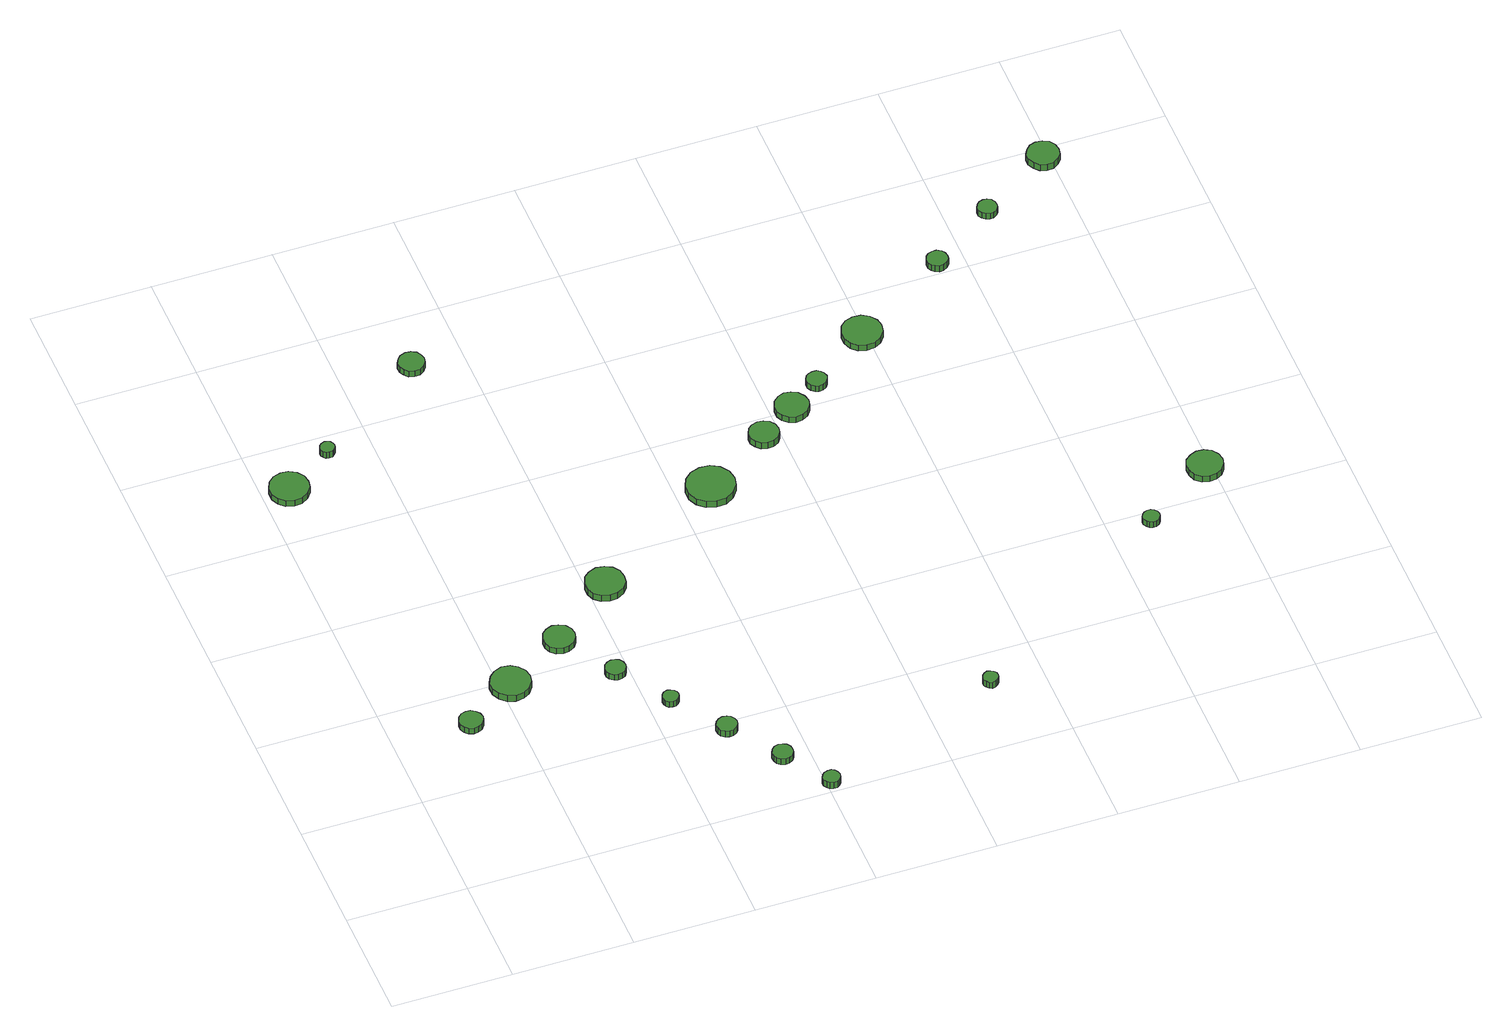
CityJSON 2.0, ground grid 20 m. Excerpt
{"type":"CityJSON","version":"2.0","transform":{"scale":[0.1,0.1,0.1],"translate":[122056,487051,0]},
"CityObjects":{
"tree1":{"type":"SolitaryVegetationObject","attributes":{"function":"something"},"geometry":[{"type":"MultiSurface","lod":"1","boundaries":[[[0,1,2,3,4,5,6,7,8,9,10,11,12,13,14]],[[15,16,17,18,19,20,21,22,23,24,25,26,27,28,29]],[[0,29,28,1]],[[1,28,27,2]],[[2,27,26,3]],[[3,26,25,4]],[[4,25,24,5]],[[5,24,23,6]],[[6,23,22,7]],[[7,22,21,8]],[[8,21,20,9]],[[9,20,19,10]],[[10,19,18,11]],[[11,18,17,12]],[[12,17,16,13]],[[13,16,15,14]],[[14,15,29,0]]]}]},
"tree2":{"type":"SolitaryVegetationObject","attributes":{"function":"something"},"geometry":[{"type":"MultiSurface","lod":"1","boundaries":[[[30,31,32,33,34,35,36,37,38,39,40,41,42,43,44]],[[45,46,47,48,49,50,51,52,53,54,55,56,57,58,59]],[[30,59,58,31]],[[31,58,57,32]],[[32,57,56,33]],[[33,56,55,34]],[[34,55,54,35]],[[35,54,53,36]],[[36,53,52,37]],[[37,52,51,38]],[[38,51,50,39]],[[39,50,49,40]],[[40,49,48,41]],[[41,48,47,42]],[[42,47,46,43]],[[43,46,45,44]],[[44,45,59,30]]]}]},
"tree3":{"type":"SolitaryVegetationObject","attributes":{"function":"something"},"geometry":[{"type":"MultiSurface","lod":"1","boundaries":[[[60,61,62,63,64,65,66,67,68,69,70,71,72,73,74]],[[75,76,77,78,79,80,81,82,83,84,85,86,87,88,89]],[[60,89,88,61]],[[61,88,87,62]],[[62,87,86,63]],[[63,86,85,64]],[[64,85,84,65]],[[65,84,83,66]],[[66,83,82,67]],[[67,82,81,68]],[[68,81,80,69]],[[69,80,79,70]],[[70,79,78,71]],[[71,78,77,72]],[[72,77,76,73]],[[73,76,75,74]],[[74,75,89,60]]]}]},
"tree4":{"type":"SolitaryVegetationObject","attributes":{"function":"something"},"geometry":[{"type":"MultiSurface","lod":"1","boundaries":[[[90,91,92,93,94,95,96,97,98,99,100,101,102,103,104]],[[105,106,107,108,109,110,111,112,113,114,115,116,117,118,119]],[[90,119,118,91]],[[91,118,117,92]],[[92,117,116,93]],[[93,116,115,94]],[[94,115,114,95]],[[95,114,113,96]],[[96,113,112,97]],[[97,112,111,98]],[[98,111,110,99]],[[99,110,109,100]],[[100,109,108,101]],[[101,108,107,102]],[[102,107,106,103]],[[103,106,105,104]],[[104,105,119,90]]]}]},
"tree5":{"type":"SolitaryVegetationObject","attributes":{"function":"something"},"geometry":[{"type":"MultiSurface","lod":"1","boundaries":[[[120,121,122,123,124,125,126,127,128,129,130,131,132,133,134]],[[135,136,137,138,139,140,141,142,143,144,145,146,147,148,149]],[[120,149,148,121]],[[121,148,147,122]],[[122,147,146,123]],[[123,146,145,124]],[[124,145,144,125]],[[125,144,143,126]],[[126,143,142,127]],[[127,142,141,128]],[[128,141,140,129]],[[129,140,139,130]],[[130,139,138,131]],[[131,138,137,132]],[[132,137,136,133]],[[133,136,135,134]],[[134,135,149,120]]]}]},
"tree6":{"type":"SolitaryVegetationObject","attributes":{"function":"something"},"geometry":[{"type":"MultiSurface","lod":"1","boundaries":[[[150,151,152,153,154,155,156,157,158,159,160,161,162,163,164]],[[165,166,167,168,169,170,171,172,173,174,175,176,177,178,179]],[[150,179,178,151]],[[151,178,177,152]],[[152,177,176,153]],[[153,176,175,154]],[[154,175,174,155]],[[155,174,173,156]],[[156,173,172,157]],[[157,172,171,158]],[[158,171,170,159]],[[159,170,169,160]],[[160,169,168,161]],[[161,168,167,162]],[[162,167,166,163]],[[163,166,165,164]],[[164,165,179,150]]]}]},
"tree7":{"type":"SolitaryVegetationObject","attributes":{"function":"something"},"geometry":[{"type":"MultiSurface","lod":"1","boundaries":[[[180,181,182,183,184,185,186,187,188,189,190,191,192,193,194]],[[195,196,197,198,199,200,201,202,203,204,205,206,207,208,209]],[[180,209,208,181]],[[181,208,207,182]],[[182,207,206,183]],[[183,206,205,184]],[[184,205,204,185]],[[185,204,203,186]],[[186,203,202,187]],[[187,202,201,188]],[[188,201,200,189]],[[189,200,199,190]],[[190,199,198,191]],[[191,198,197,192]],[[192,197,196,193]],[[193,196,195,194]],[[194,195,209,180]]]}]},
"tree8":{"type":"SolitaryVegetationObject","attributes":{"function":"something"},"geometry":[{"type":"MultiSurface","lod":"1","boundaries":[[[210,211,212,213,214,215,216,217,218,219,220,221,222,223,224]],[[225,226,227,228,229,230,231,232,233,234,235,236,237,238,239]],[[210,239,238,211]],[[211,238,237,212]],[[212,237,236,213]],[[213,236,235,214]],[[214,235,234,215]],[[215,234,233,216]],[[216,233,232,217]],[[217,232,231,218]],[[218,231,230,219]],[[219,230,229,220]],[[220,229,228,221]],[[221,228,227,222]],[[222,227,226,223]],[[223,226,225,224]],[[224,225,239,210]]]}]},
"tree9":{"type":"SolitaryVegetationObject","attributes":{"function":"something"},"geometry":[{"type":"MultiSurface","lod":"1","boundaries":[[[240,241,242,243,244,245,246,247,248,249,250,251,252,253,254]],[[255,256,257,258,259,260,261,262,263,264,265,266,267,268,269]],[[240,269,268,241]],[[241,268,267,242]],[[242,267,266,243]],[[243,266,265,244]],[[244,265,264,245]],[[245,264,263,246]],[[246,263,262,247]],[[247,262,261,248]],[[248,261,260,249]],[[249,260,259,250]],[[250,259,258,251]],[[251,258,257,252]],[[252,257,256,253]],[[253,256,255,254]],[[254,255,269,240]]]}]},
"tree10":{"type":"SolitaryVegetationObject","attributes":{"function":"something"},"geometry":[{"type":"MultiSurface","lod":"1","boundaries":[[[270,271,272,273,274,275,276,277,278,279,280,281,282,283,284]],[[285,286,287,288,289,290,291,292,293,294,295,296,297,298,299]],[[270,299,298,271]],[[271,298,297,272]],[[272,297,296,273]],[[273,296,295,274]],[[274,295,294,275]],[[275,294,293,276]],[[276,293,292,277]],[[277,292,291,278]],[[278,291,290,279]],[[279,290,289,280]],[[280,289,288,281]],[[281,288,287,282]],[[282,287,286,283]],[[283,286,285,284]],[[284,285,299,270]]]}]},
"tree11":{"type":"SolitaryVegetationObject","attributes":{"function":"something"},"geometry":[{"type":"MultiSurface","lod":"1","boundaries":[[[300,301,302,303,304,305,306,307,308,309,310,311,312,313,314]],[[315,316,317,318,319,320,321,322,323,324,325,326,327,328,329]],[[300,329,328,301]],[[301,328,327,302]],[[302,327,326,303]],[[303,326,325,304]],[[304,325,324,305]],[[305,324,323,306]],[[306,323,322,307]],[[307,322,321,308]],[[308,321,320,309]],[[309,320,319,310]],[[310,319,318,311]],[[311,318,317,312]],[[312,317,316,313]],[[313,316,315,314]],[[314,315,329,300]]]}]},
"tree12":{"type":"SolitaryVegetationObject","attributes":{"function":"something"},"geometry":[{"type":"MultiSurface","lod":"1","boundaries":[[[330,331,332,333,334,335,336,337,338,339,340,341,342,343,344]],[[345,346,347,348,349,350,351,352,353,354,355,356,357,358,359]],[[330,359,358,331]],[[331,358,357,332]],[[332,357,356,333]],[[333,356,355,334]],[[334,355,354,335]],[[335,354,353,336]],[[336,353,352,337]],[[337,352,351,338]],[[338,351,350,339]],[[339,350,349,340]],[[340,349,348,341]],[[341,348,347,342]],[[342,347,346,343]],[[343,346,345,344]],[[344,345,359,330]]]}]},
"tree13":{"type":"SolitaryVegetationObject","attributes":{"function":"something"},"geometry":[{"type":"MultiSurface","lod":"1","boundaries":[[[360,361,362,363,364,365,366,367,368,369,370,371,372,373,374]],[[375,376,377,378,379,380,381,382,383,384,385,386,387,388,389]],[[360,389,388,361]],[[361,388,387,362]],[[362,387,386,363]],[[363,386,385,364]],[[364,385,384,365]],[[365,384,383,366]],[[366,383,382,367]],[[367,382,381,368]],[[368,381,380,369]],[[369,380,379,370]],[[370,379,378,371]],[[371,378,377,372]],[[372,377,376,373]],[[373,376,375,374]],[[374,375,389,360]]]}]},
"tree14":{"type":"SolitaryVegetationObject","attributes":{"function":"something"},"geometry":[{"type":"MultiSurface","lod":"1","boundaries":[[[390,391,392,393,394,395,396,397,398,399,400,401,402,403,404]],[[405,406,407,408,409,410,411,412,413,414,415,416,417,418,419]],[[390,419,418,391]],[[391,418,417,392]],[[392,417,416,393]],[[393,416,415,394]],[[394,415,414,395]],[[395,414,413,396]],[[396,413,412,397]],[[397,412,411,398]],[[398,411,410,399]],[[399,410,409,400]],[[400,409,408,401]],[[401,408,407,402]],[[402,407,406,403]],[[403,406,405,404]],[[404,405,419,390]]]}]},
"tree15":{"type":"SolitaryVegetationObject","attributes":{"function":"something"},"geometry":[{"type":"MultiSurface","lod":"1","boundaries":[[[420,421,422,423,424,425,426,427,428,429,430,431,432,433,434]],[[435,436,437,438,439,440,441,442,443,444,445,446,447,448,449]],[[420,449,448,421]],[[421,448,447,422]],[[422,447,446,423]],[[423,446,445,424]],[[424,445,444,425]],[[425,444,443,426]],[[426,443,442,427]],[[427,442,441,428]],[[428,441,440,429]],[[429,440,439,430]],[[430,439,438,431]],[[431,438,437,432]],[[432,437,436,433]],[[433,436,435,434]],[[434,435,449,420]]]}]},
"tree16":{"type":"SolitaryVegetationObject","attributes":{"function":"something"},"geometry":[{"type":"MultiSurface","lod":"1","boundaries":[[[450,451,452,453,454,455,456,457,458,459,460,461,462,463,464]],[[465,466,467,468,469,470,471,472,473,474,475,476,477,478,479]],[[450,479,478,451]],[[451,478,477,452]],[[452,477,476,453]],[[453,476,475,454]],[[454,475,474,455]],[[455,474,473,456]],[[456,473,472,457]],[[457,472,471,458]],[[458,471,470,459]],[[459,470,469,460]],[[460,469,468,461]],[[461,468,467,462]],[[462,467,466,463]],[[463,466,465,464]],[[464,465,479,450]]]}]},
"tree17":{"type":"SolitaryVegetationObject","attributes":{"function":"something"},"geometry":[{"type":"MultiSurface","lod":"1","boundaries":[[[480,481,482,483,484,485,486,487,488,489,490,491,492,493,494]],[[495,496,497,498,499,500,501,502,503,504,505,506,507,508,509]],[[480,509,508,481]],[[481,508,507,482]],[[482,507,506,483]],[[483,506,505,484]],[[484,505,504,485]],[[485,504,503,486]],[[486,503,502,487]],[[487,502,501,488]],[[488,501,500,489]],[[489,500,499,490]],[[490,499,498,491]],[[491,498,497,492]],[[492,497,496,493]],[[493,496,495,494]],[[494,495,509,480]]]}]},
"tree18":{"type":"SolitaryVegetationObject","attributes":{"function":"something"},"geometry":[{"type":"MultiSurface","lod":"1","boundaries":[[[510,511,512,513,514,515,516,517,518,519,520,521,522,523,524]],[[525,526,527,528,529,530,531,532,533,534,535,536,537,538,539]],[[510,539,538,511]],[[511,538,537,512]],[[512,537,536,513]],[[513,536,535,514]],[[514,535,534,515]],[[515,534,533,516]],[[516,533,532,517]],[[517,532,531,518]],[[518,531,530,519]],[[519,530,529,520]],[[520,529,528,521]],[[521,528,527,522]],[[522,527,526,523]],[[523,526,525,524]],[[524,525,539,510]]]}]},
"tree19":{"type":"SolitaryVegetationObject","attributes":{"function":"something"},"geometry":[{"type":"MultiSurface","lod":"1","boundaries":[[[540,541,542,543,544,545,546,547,548,549,550,551,552,553,554]],[[555,556,557,558,559,560,561,562,563,564,565,566,567,568,569]],[[540,569,568,541]],[[541,568,567,542]],[[542,567,566,543]],[[543,566,565,544]],[[544,565,564,545]],[[545,564,563,546]],[[546,563,562,547]],[[547,562,561,548]],[[548,561,560,549]],[[549,560,559,550]],[[550,559,558,551]],[[551,558,557,552]],[[552,557,556,553]],[[553,556,555,554]],[[554,555,569,540]]]}]},
"tree20":{"type":"SolitaryVegetationObject","attributes":{"function":"something"},"geometry":[{"type":"MultiSurface","lod":"1","boundaries":[[[570,571,572,573,574,575,576,577,578,579,580,581,582,583,584]],[[585,586,587,588,589,590,591,592,593,594,595,596,597,598,599]],[[570,599,598,571]],[[571,598,597,572]],[[572,597,596,573]],[[573,596,595,574]],[[574,595,594,575]],[[575,594,593,576]],[[576,593,592,577]],[[577,592,591,578]],[[578,591,590,579]],[[579,590,589,580]],[[580,589,588,581]],[[581,588,587,582]],[[582,587,586,583]],[[583,586,585,584]],[[584,585,599,570]]]}]},
"tree21":{"type":"SolitaryVegetationObject","attributes":{"function":"something"},"geometry":[{"type":"MultiSurface","lod":"1","boundaries":[[[600,601,602,603,604,605,606,607,608,609,610,611,612,613,614]],[[615,616,617,618,619,620,621,622,623,624,625,626,627,628,629]],[[600,629,628,601]],[[601,628,627,602]],[[602,627,626,603]],[[603,626,625,604]],[[604,625,624,605]],[[605,624,623,606]],[[606,623,622,607]],[[607,622,621,608]],[[608,621,620,609]],[[609,620,619,610]],[[610,619,618,611]],[[611,618,617,612]],[[612,617,616,613]],[[613,616,615,614]],[[614,615,629,600]]]}]},
"tree22":{"type":"SolitaryVegetationObject","attributes":{"function":"something"},"geometry":[{"type":"MultiSurface","lod":"1","boundaries":[[[630,631,632,633,634,635,636,637,638,639,640,641,642,643,644]],[[645,646,647,648,649,650,651,652,653,654,655,656,657,658,659]],[[630,659,658,631]],[[631,658,657,632]],[[632,657,656,633]],[[633,656,655,634]],[[634,655,654,635]],[[635,654,653,636]],[[636,653,652,637]],[[637,652,651,638]],[[638,651,650,639]],[[639,650,649,640]],[[640,649,648,641]],[[641,648,647,642]],[[642,647,646,643]],[[643,646,645,644]],[[644,645,659,630]]]}]},
"tree23":{"type":"SolitaryVegetationObject","attributes":{"function":"something"},"geometry":[{"type":"MultiSurface","lod":"1","boundaries":[[[660,661,662,663,664,665,666,667,668,669,670,671,672,673,674]],[[675,676,677,678,679,680,681,682,683,684,685,686,687,688,689]],[[660,689,688,661]],[[661,688,687,662]],[[662,687,686,663]],[[663,686,685,664]],[[664,685,684,665]],[[665,684,683,666]],[[666,683,682,667]],[[667,682,681,668]],[[668,681,680,669]],[[669,680,679,670]],[[670,679,678,671]],[[671,678,677,672]],[[672,677,676,673]],[[673,676,675,674]],[[674,675,689,660]]]}]}
},
"vertices":[
[149,331,14],[147,339,14],[142,345,14],[135,350,14],[127,350,14],[119,348,14],[113,342,14],[110,335,14],[110,327,14],[113,319,14],[119,314,14],[127,311,14],[135,312,14],[142,316,14],[147,323,14],[147,323,2],[142,316,2],[135,312,2],[127,311,2],[119,314,2],[113,319,2],[110,327,2],[110,335,2],[113,342,2],[119,348,2],[127,350,2],[135,350,2],[142,345,2],[147,339,2],[149,331,2],
[73,900,20],[71,913,20],[63,924,20],[51,931,20],[38,932,20],[25,928,20],[15,919,20],[10,907,20],[10,893,20],[15,881,20],[25,872,20],[38,868,20],[51,869,20],[63,876,20],[71,887,20],[71,887,8],[63,876,8],[51,869,8],[38,868,8],[25,872,8],[15,881,8],[10,893,8],[10,907,8],[15,919,8],[25,928,8],[38,932,8],[51,931,8],[63,924,8],[71,913,8],[73,900,8],
[248,387,16],[245,400,16],[237,411,16],[226,418,16],[212,420,16],[199,415,16],[189,406,16],[183,394,16],[183,380,16],[189,368,16],[199,358,16],[212,354,16],[226,356,16],[237,362,16],[245,374,16],[245,374,3],[237,362,3],[226,356,3],[212,354,3],[199,358,3],[189,368,3],[183,380,3],[183,394,3],[189,406,3],[199,415,3],[212,420,3],[226,418,3],[237,411,3],[245,400,3],[248,387,3],
[140,964,16],[139,969,16],[136,973,16],[132,975,16],[127,976,16],[122,974,16],[118,971,16],[116,966,16],[116,961,16],[118,957,16],[122,953,16],[127,952,16],[132,952,16],[136,955,16],[139,959,16],[139,959,3],[136,955,3],[132,952,3],[127,952,3],[122,953,3],[118,957,3],[116,961,3],[116,966,3],[118,971,3],[122,974,3],[127,976,3],[132,975,3],[136,973,3],[139,969,3],[140,964,3],
[345,451,16],[343,461,16],[337,470,16],[327,475,16],[317,477,16],[306,473,16],[298,466,16],[294,456,16],[294,445,16],[298,435,16],[306,428,16],[317,425,16],[327,426,16],[337,431,16],[343,440,16],[343,440,4],[337,431,4],[327,426,4],[317,425,4],[306,428,4],[298,435,4],[294,445,4],[294,456,4],[298,466,4],[306,473,4],[317,477,4],[327,475,4],[337,470,4],[343,461,4],[345,451,4],
[395,358,16],[393,365,16],[389,371,16],[383,374,16],[376,375,16],[370,373,16],[364,368,16],[361,361,16],[361,354,16],[364,348,16],[370,343,16],[376,341,16],[383,342,16],[389,345,16],[393,351,16],[393,351,4],[389,345,4],[383,342,4],[376,341,4],[370,343,4],[364,348,4],[361,354,4],[361,361,4],[364,368,4],[370,373,4],[376,375,4],[383,374,4],[389,371,4],[393,365,4],[395,358,4],
[449,270,16],[448,275,16],[445,279,16],[440,282,16],[435,283,16],[429,281,16],[425,277,16],[423,272,16],[423,267,16],[425,262,16],[429,258,16],[435,257,16],[440,257,16],[445,260,16],[448,264,16],[448,264,4],[445,260,4],[440,257,4],[435,257,4],[429,258,4],[425,262,4],[423,267,4],[423,272,4],[425,277,4],[429,281,4],[435,283,4],[440,282,4],[445,279,4],[448,275,4],[449,270,4],
[513,181,17],[511,188,17],[507,194,17],[501,197,17],[494,198,17],[488,196,17],[482,191,17],[479,185,17],[479,178,17],[482,171,17],[488,167,17],[494,165,17],[501,165,17],[507,169,17],[511,174,17],[511,174,4],[507,169,4],[501,165,4],[494,165,4],[488,167,4],[482,171,4],[479,178,4],[479,185,4],[482,191,4],[488,196,4],[494,198,4],[501,197,4],[507,194,4],[511,188,4],[513,181,4],
[572,94,17],[571,101,17],[567,107,17],[561,110,17],[554,111,17],[547,109,17],[542,104,17],[539,98,17],[539,91,17],[542,84,17],[547,80,17],[554,77,17],[561,78,17],[567,82,17],[571,87,17],[571,87,5],[567,82,5],[561,78,5],[554,77,5],[547,80,5],[542,84,5],[539,91,5],[539,98,5],[542,104,5],[547,109,5],[554,111,5],[561,110,5],[567,107,5],[571,101,5],[572,94,5],
[458,535,21],[456,548,21],[448,559,21],[436,565,21],[423,567,21],[410,562,21],[400,554,21],[395,541,21],[395,528,21],[400,516,21],[410,507,21],[423,503,21],[436,504,21],[448,511,21],[456,521,21],[456,521,8],[448,511,8],[436,504,8],[423,503,8],[410,507,8],[400,516,8],[395,528,8],[395,541,8],[400,554,8],[410,562,8],[423,567,8],[436,565,8],[448,559,8],[456,548,8],[458,535,8],
[622,17,17],[620,23,17],[617,28,17],[612,31,17],[606,31,17],[600,29,17],[596,25,17],[593,20,17],[593,14,17],[596,9,17],[600,5,17],[606,3,17],[612,3,17],[617,6,17],[620,11,17],[620,11,4],[617,6,4],[612,3,4],[606,3,4],[600,5,4],[596,9,4],[593,14,4],[593,20,4],[596,25,4],[600,29,4],[606,31,4],[612,31,4],[617,28,4],[620,23,4],[622,17,4],
[336,1092,17],[334,1100,17],[329,1108,17],[321,1112,17],[312,1113,17],[303,1110,17],[297,1104,17],[293,1096,17],[293,1087,17],[297,1079,17],[303,1073,17],[312,1070,17],[321,1071,17],[329,1076,17],[334,1083,17],[334,1083,5],[329,1076,5],[321,1071,5],[312,1070,5],[303,1073,5],[297,1079,5],[293,1087,5],[293,1096,5],[297,1104,5],[303,1110,5],[312,1113,5],[321,1112,5],[329,1108,5],[334,1100,5],[336,1092,5],
[695,681,16],[692,697,16],[682,711,16],[668,719,16],[651,720,16],[635,715,16],[623,704,16],[616,689,16],[616,673,16],[623,658,16],[635,647,16],[651,642,16],[668,643,16],[682,652,16],[692,665,16],[692,665,3],[682,652,3],[668,643,3],[651,642,3],[635,647,3],[623,658,3],[616,673,3],[616,689,3],[623,704,3],[635,715,3],[651,720,3],[668,719,3],[682,711,3],[692,697,3],[695,681,3],
[926,133,19],[925,138,19],[922,142,19],[917,145,19],[912,146,19],[907,144,19],[903,140,19],[901,136,19],[901,130,19],[903,126,19],[907,122,19],[912,120,19],[917,121,19],[922,124,19],[925,128,19],[925,128,6],[922,124,6],[917,121,6],[912,120,6],[907,122,6],[903,126,6],[901,130,6],[901,136,6],[903,140,6],[907,144,6],[912,146,6],[917,145,6],[922,142,6],[925,138,6],[926,133,6],
[797,759,15],[795,769,15],[789,777,15],[780,782,15],[770,783,15],[760,780,15],[753,774,15],[748,764,15],[748,754,15],[753,745,15],[760,738,15],[770,735,15],[780,736,15],[789,741,15],[795,749,15],[795,749,2],[789,741,2],[780,736,2],[770,735,2],[760,738,2],[753,745,2],[748,754,2],[748,764,2],[753,774,2],[760,780,2],[770,783,2],[780,782,2],[789,777,2],[795,769,2],[797,759,2],
[862,800,15],[859,811,15],[852,821,15],[842,826,15],[831,828,15],[820,824,15],[811,816,15],[807,806,15],[807,794,15],[811,784,15],[820,776,15],[831,772,15],[842,774,15],[852,779,15],[859,789,15],[859,789,3],[852,779,3],[842,774,3],[831,772,3],[820,776,3],[811,784,3],[807,794,3],[807,806,3],[811,816,3],[820,824,3],[831,828,3],[842,826,3],[852,821,3],[859,811,3],[862,800,3],
[907,840,15],[905,847,15],[901,852,15],[895,856,15],[888,856,15],[882,854,15],[876,850,15],[873,843,15],[873,836,15],[876,830,15],[882,825,15],[888,823,15],[895,824,15],[901,827,15],[905,833,15],[905,833,3],[901,827,3],[895,824,3],[888,823,3],[882,825,3],[876,830,3],[873,836,3],[873,843,3],[876,850,3],[882,854,3],[888,856,3],[895,856,3],[901,852,3],[905,847,3],[907,840,3],
[1025,914,15],[1022,927,15],[1014,938,15],[1002,945,15],[988,946,15],[975,942,15],[965,933,15],[960,920,15],[960,907,15],[965,894,15],[975,885,15],[988,881,15],[1002,882,15],[1014,889,15],[1022,900,15],[1022,900,3],[1014,889,3],[1002,882,3],[988,881,3],[975,885,3],[965,894,3],[960,907,3],[960,920,3],[965,933,3],[975,942,3],[988,946,3],[1002,945,3],[1014,938,3],[1022,927,3],[1025,914,3],
[1283,375,18],[1282,381,18],[1278,386,18],[1273,389,18],[1267,389,18],[1262,387,18],[1258,384,18],[1255,378,18],[1255,373,18],[1258,367,18],[1262,363,18],[1267,362,18],[1273,362,18],[1278,365,18],[1282,370,18],[1282,370,6],[1278,365,6],[1273,362,6],[1267,362,6],[1262,363,6],[1258,367,6],[1255,373,6],[1255,378,6],[1258,384,6],[1262,387,6],[1267,389,6],[1273,389,6],[1278,386,6],[1282,381,6],[1283,375,6],
[1173,1020,15],[1172,1027,15],[1168,1033,15],[1161,1037,15],[1154,1037,15],[1147,1035,15],[1142,1030,15],[1139,1024,15],[1139,1017,15],[1142,1010,15],[1147,1006,15],[1154,1003,15],[1161,1004,15],[1168,1008,15],[1172,1013,15],[1172,1013,2],[1168,1008,2],[1161,1004,2],[1154,1003,2],[1147,1006,2],[1142,1010,2],[1139,1017,2],[1139,1024,2],[1142,1030,2],[1147,1035,2],[1154,1037,2],[1161,1037,2],[1168,1033,2],[1172,1027,2],[1173,1020,2],
[1417,455,17],[1414,467,17],[1407,477,17],[1396,483,17],[1384,484,17],[1373,480,17],[1363,472,17],[1359,461,17],[1359,449,17],[1363,437,17],[1373,429,17],[1384,426,17],[1396,427,17],[1407,433,17],[1414,443,17],[1414,443,5],[1407,433,5],[1396,427,5],[1384,426,5],[1373,429,5],[1363,437,5],[1359,449,5],[1359,461,5],[1363,472,5],[1373,480,5],[1384,484,5],[1396,483,5],[1407,477,5],[1414,467,5],[1417,455,5],
[1284,1099,15],[1283,1105,15],[1279,1111,15],[1273,1114,15],[1267,1115,15],[1260,1113,15],[1255,1108,15],[1252,1102,15],[1252,1095,15],[1255,1089,15],[1260,1085,15],[1267,1083,15],[1273,1083,15],[1279,1087,15],[1283,1092,15],[1283,1092,3],[1279,1087,3],[1273,1083,3],[1267,1083,3],[1260,1085,3],[1255,1089,3],[1252,1095,3],[1252,1102,3],[1255,1108,3],[1260,1113,3],[1267,1115,3],[1273,1114,3],[1279,1111,3],[1283,1105,3],[1284,1099,3],
[1416,1179,14],[1414,1190,14],[1408,1199,14],[1398,1204,14],[1387,1205,14],[1377,1202,14],[1369,1194,14],[1364,1185,14],[1364,1174,14],[1369,1164,14],[1377,1156,14],[1387,1153,14],[1398,1154,14],[1408,1160,14],[1414,1168,14],[1414,1168,1],[1408,1160,1],[1398,1154,1],[1387,1153,1],[1377,1156,1],[1369,1164,1],[1364,1174,1],[1364,1185,1],[1369,1194,1],[1377,1202,1],[1387,1205,1],[1398,1204,1],[1408,1199,1],[1414,1190,1],[1416,1179,1]
]}
